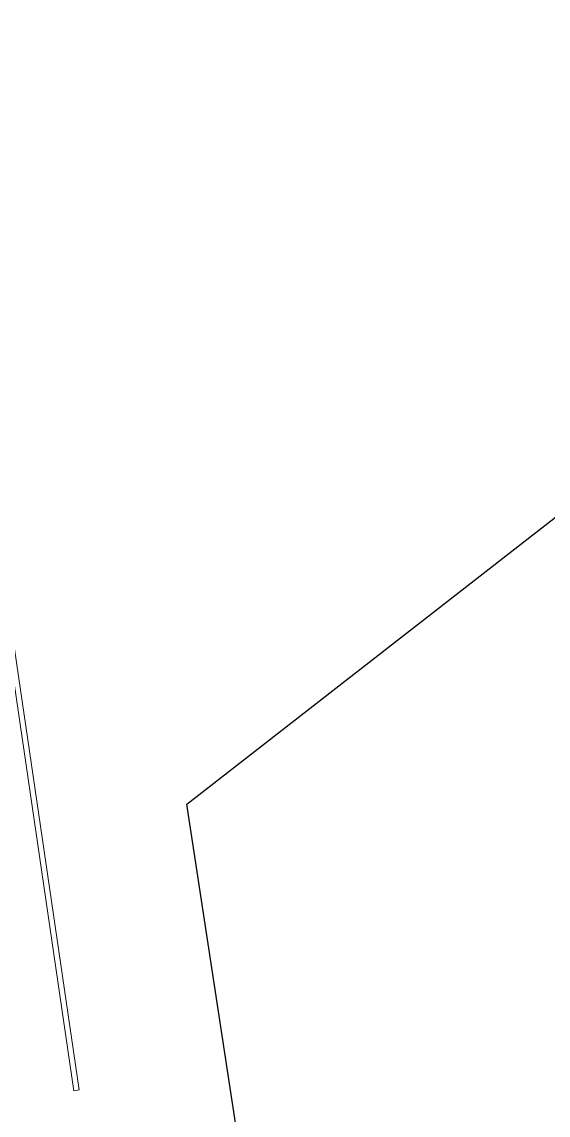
# Model space of a CAD drawing. Header units: metres. Extents: x 2 to 659295185, y -28 to 1124222152.
# Drawn here: x 655642.21 to 655657.47, y 1126279.99 to 1126311.65 of the extents above; entities that cross this region are included whole.
import ezdxf

# ---------------------------------------------------------------- set-up
doc = ezdxf.new("R2010")
doc.units = ezdxf.units.M
doc.header["$MEASUREMENT"] = 0
doc.linetypes.add('CCSM_C1_CUERPO FM$0$CONTINUA', pattern=[0])
doc.linetypes.add('DASHDOT', pattern=[1, 0.5, -0.25, 0, -0.25])
doc.layers.add('CCSM_C1_CUERPO FM$0$A-PARED', color=2, linetype='CCSM_C1_CUERPO FM$0$CONTINUA')
doc.layers.add('Parcelas', color=140, linetype='CONTINUOUS')
doc.layers.add('LOCALES ASIGNADOS', color=41, linetype='DASHDOT', lineweight=0)

msp = doc.modelspace()

# ---------------------------------------------------------------- hatches: boundary and pattern name
at = {"layer": 'LOCALES ASIGNADOS'}
h = msp.add_hatch(color=256, dxfattribs=at)
edge = h.paths.add_edge_path()
edge.add_arc((219491.1056, 1054914.3756), 441878.9229, 9.308049718, 9.309563548, ccw=False)
edge.add_line((655551.8097, 1126384.9626), (655564.5398, 1126387.0492))
edge.add_line((655564.5398, 1126387.0492), (655562.5867, 1126398.9652))
edge.add_line((655562.5867, 1126398.9652), (655552.3922, 1126397.2942))
edge.add_line((655552.3922, 1126397.2942), (655552.4569, 1126396.8995))
edge.add_line((655552.4569, 1126396.8995), (655549.9212, 1126396.4839))

# ---------------------------------------------------------------- linework, layer by layer
at = {"layer": 'CCSM_C1_CUERPO FM$0$A-PARED', "lineweight": 5}
for p, q in [((655643.878, 1126280.7203), (655640.7076, 1126302.257)), ((655640.6255, 1126301.7833), (655643.7219, 1126280.6948)), ((655643.7219, 1126280.6948), (655643.878, 1126280.7203))]:
    msp.add_line(p, q, dxfattribs=at)
at = {"layer": 'Parcelas', "lineweight": -3}
msp.add_lwpolyline([(655407, 1126373), (655419, 1126334), (655427, 1126311), (655450, 1126258), (655470, 1126227), (655488, 1126195), (655518, 1126139), (655542, 1126099), (655569, 1126079), (655592, 1126071), (655606, 1126082), (655630, 1126102), (655649, 1126122), (655663, 1126152), (655658, 1126217), (655647, 1126289), (655665, 1126303), (655670, 1126341)], dxfattribs=at)

doc.saveas('drawing.dxf')
